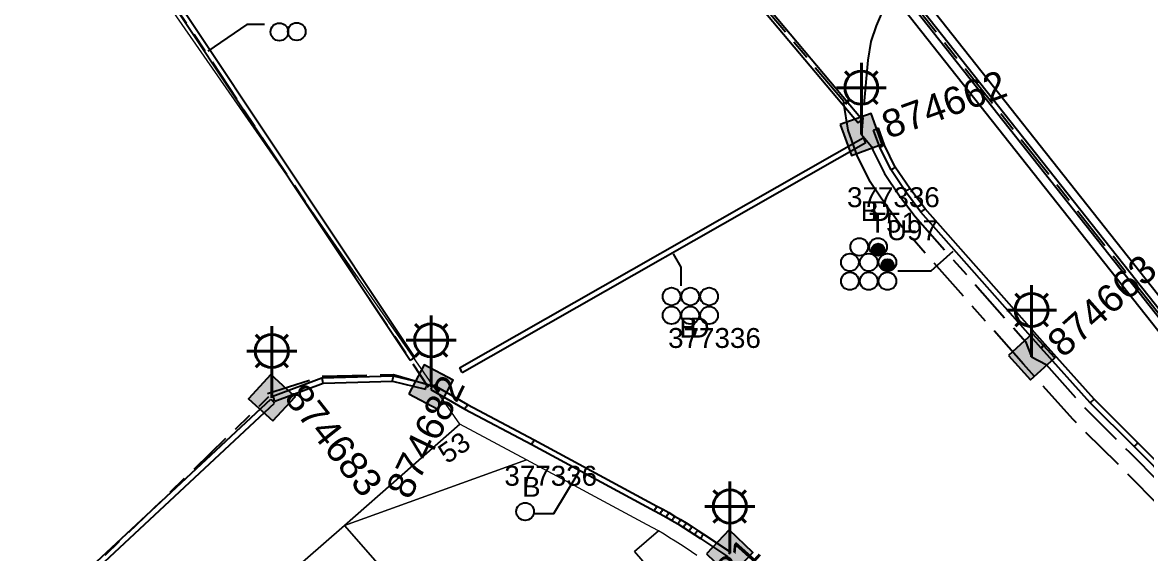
# Model space of a CAD drawing. Header units: metres. Extents: x 289087 to 291245, y 6227587 to 6229773.
# Drawn here: x 290215.8 to 290317.4, y 6228708.8 to 6228756.8 of the extents above; entities that cross this region are included whole.
import ezdxf
from ezdxf.enums import TextEntityAlignment as Align

# ---------------------------------------------------------------- set-up
doc = ezdxf.new("R2010")
doc.units = ezdxf.units.M
doc.linetypes.add('Cable Exist UG', pattern=[8.2, 4, -1.2, 1.8, -1.2])
for name, color, linetype in [('_User Ducts Config', 7, 'Continuous'), ('Duct_SP_EXT', 7, 'Continuous'), ('Equip_SP_SL_EXT', 7, 'Continuous'), ('Mains_HV_EXT', 7, 'Continuous'), ('Mains_SL_EXT', 7, 'Continuous'), ('Mains_TR_EXT', 7, 'Continuous'), ('SupportsUG_SP_LV_SL_EXT', 7, 'Continuous')]:
    doc.layers.add(name, color=color, linetype=linetype)
doc.layers.add('Cadastre Land Parcels_SP_EXT', color=9, linetype='Continuous', lineweight=5)
doc.layers.add('Cadastre Roads_SP_EXT', color=9, linetype='Continuous', lineweight=5)
doc.styles.add('COLUMN_LABEL', font='arial.ttf')
doc.styles.add('iecARIAL', font='arial.ttf', dxfattribs={"height": 2})
doc.styles.add('POLE_LABEL', font='arial.ttf')
doc.styles.get("Standard").update_dxf_attribs({"font": 'arial.ttf'})
doc.linetypes.add('Cable E UG', pattern='A,6,-0.5,["E",Standard,S=1.7,R=0,X=0.5,Y=-1],-2.9', length=9.4)
doc.linetypes.add('Cable P UG', pattern='A,6,-0.5,["P",Standard,S=1.7,R=0,X=0.5,Y=-1],-2.9', length=9.4)

# ---------------------------------------------------------------- blocks, each defined once
blk = doc.blocks.new('COLUMN_EXT')
blk.add_hatch(color=256).paths.add_polyline_path([(-1.49, 1.48), (-1.49, -1.49), (1.48, -1.49), (1.48, 1.48)])
blk.add_lwpolyline([(-1.49, -1.49), (1.48, -1.49), (1.48, 1.48), (-1.49, 1.48)], close=True)
for tag, height, style, flags, p in [('ASSET_NUM', 2.5, 'COLUMN_LABEL', 8, (2, 2)), ('STRUCTURE_PLANT_NUMBER', 0.2, 'POLE_LABEL', 9, (1.81, 0.03)), ('STREET_CODE', 0.2, 'COLUMN_LABEL', 9, (1.81, -0.2))]:
    blk.add_attdef(tag, text='', height=height, dxfattribs=dict(style=style, flags=flags)).set_placement(p, align=Align.MIDDLE_LEFT)
at = {"flags": 9}
for tag, p in [('COLUMN_TYPE', (1.81, -0.4)), ('OWNED_BY', (1.81, -0.6)), ('STATE', (1.81, -0.8)), ('USAGE', (1.81, -1)), ('STREETNAME', (1.81, -1.6)), ('SUBURB', (1.81, -1.8)), ('LEGEND', (1.81, -1.2)), ('LOCATION', (1.81, -1.4)), ('NOTES', (1.81, -2))]:
    blk.add_attdef(tag, text='', height=0.2, dxfattribs=at).set_placement(p, align=Align.MIDDLE_LEFT)
at = {"flags": 1}
blk.add_attdef('Z', (1.81, -2.35), '', height=0.2, dxfattribs=at)
blk = doc.blocks.new('DUCT_EXT')
blk.add_circle((0, 0.8), 0.8)
at = {"flags": 1}
blk.add_attdef('Z', (0, 0), '', height=0.2, dxfattribs=at)
at = {"flags": 9}
for tag, p in [('DUCT_CODE', (0, 0)), ('XSECT_TYPE', (0, -0.2)), ('STATE', (0, -0.6)), ('FB_REFERENCE', (0, -0.4)), ('NOTES', (0, -0.8))]:
    blk.add_attdef(tag, text='', height=0.2, dxfattribs=at).set_placement(p, align=Align.MIDDLE_LEFT)
blk = doc.blocks.new('SL_LANTERN_EXT')
at = {"lineweight": 40}
for p, q in [((0, 1.97), (0, 6.47)), ((-1.46, 5.68), (-1.06, 5.28)), ((1.46, 5.68), (1.06, 5.28)), ((-2.25, 4.22), (2.25, 4.22)), ((-1.46, 2.76), (-1.06, 3.16)), ((1.46, 2.76), (1.06, 3.16)), ((0, 0), (0, 2.72))]:
    blk.add_line(p, q, dxfattribs=at)
blk.add_circle((0, 4.22), 1.5, dxfattribs=at)
at = {"style": 'iecARIAL', "flags": 9}
blk.add_attdef('ASSET_NUM', (1.5, 1.5), '', height=2.5, dxfattribs=at)
for tag, p, height, flags in [('CONSTRUCTED_VOLTAGE', (0.98, -0.65), 0.2, 9), ('CONTROL_TYPE', (0.98, -0.85), 0.2, 9), ('LANTERN_PURPOSE', (0.98, -1.05), 0.2, 9), ('LNUMBER', (2.18, -3.25), 2.5, 8), ('OPERATING_VOLTAGE', (0.98, -1.65), 0.2, 9), ('ORIENTATION', (0.98, -1.85), 0.2, 9), ('OWNED_BY', (0.98, -2.05), 0.2, 9), ('LANTERN_TYPE', (0.98, -1.25), 0.2, 9), ('NO_PHASES', (0.98, -1.45), 0.2, 9), ('STATE', (0.98, -2.25), 0.2, 9), ('USAGE', (0.98, -2.45), 0.2, 9), ('CEXIST', (0.98, -2.65), 0.2, 9), ('CNEW', (0.98, -2.85), 0.2, 9), ('CNUMBER', (0.98, -3.05), 0.2, 9), ('CREMOVE', (0.98, -3.25), 0.2, 9), ('CREPLACE', (0.98, -3.45), 0.2, 9), ('LKINGHEIGHT', (0.98, -3.65), 0.2, 9), ('LBRACKET', (0.98, -3.85), 0.2, 9), ('LBRACKETVOCAB', (0.98, -4.05), 0.2, 9), ('LCATEGORY', (0.98, -4.25), 0.2, 9), ('LCHARGE1', (0.98, -4.45), 0.2, 9), ('LCHARGE1PERCENT', (0.98, -4.65), 0.2, 9), ('LCHARGE2', (0.98, -4.85), 0.2, 9), ('LCHARGE2PERCENT', (0.98, -5.05), 0.2, 9), ('LCHARGE3', (0.98, -5.25), 0.2, 9), ('LCHARGE3PERCENT', (0.98, -5.45), 0.2, 9), ('LEXIST', (0.98, -5.65), 0.2, 9), ('LLAMP', (0.98, -5.85), 0.2, 9), ('LLAMPVOCAB', (0.98, -6.05), 0.2, 9), ('LMAST', (0.98, -6.25), 0.2, 9), ('LMASTVOCAB', (0.98, -6.45), 0.2, 9), ('LNEW', (0.98, -6.65), 0.2, 9), ('LANTNUMBER', (0.98, -6.85), 0.2, 9), ('LOUTREACH', (0.98, -7.25), 0.2, 9), ('LOUTREACHVOCAB', (0.98, -7.45), 0.2, 9), ('LRATECODE', (0.98, -7.65), 0.2, 9), ('LREMOVE', (0.98, -7.85), 0.2, 9), ('LREPLACE', (0.98, -8.05), 0.2, 9), ('LTYPE', (0.98, -8.25), 0.2, 9), ('STREETNAME', (0.98, -9.25), 0.2, 9), ('LTYPEVOCAB', (0.98, -8.45), 0.2, 9), ('LEGEND', (0.98, -8.65), 0.2, 9), ('LOCATION', (0.98, -8.85), 0.2, 9), ('NOTES', (0.98, -9.05), 0.2, 9), ('SUBURB', (0.98, -9.45), 0.2, 1)]:
    blk.add_attdef(tag, p, '', height=height, dxfattribs=dict(flags=flags))
blk = doc.blocks.new('CABLE_LARGE_EXT')
h = blk.add_hatch(color=256)
edge = h.paths.add_edge_path()
edge.add_arc((0, 0.55), 0.55, 0, 360)
blk.add_circle((0, 0.55), 0.55)
at = {"flags": 1}
blk.add_attdef('Z', (0, 0), '', height=0.2, dxfattribs=at)
at = {"flags": 9}
for tag, p in [('COND_CODE', (0, 0)), ('STATE', (0, -0.4)), ('XSECT_SIZE', (0, -0.6)), ('FB_REFERENCE', (0, -0.2)), ('NOTES', (0, -0.8))]:
    blk.add_attdef(tag, text='', height=0.2, dxfattribs=at).set_placement(p, align=Align.MIDDLE_LEFT)

msp = doc.modelspace()

# ---------------------------------------------------------------- linework, layer by layer
at = {"layer": '_User Ducts Config'}
for points in [[(290237.66, 6228756.6), (290236.06, 6228756.6), (290232.51, 6228754.18)], [(290275.34, 6228732.95), (290275.34, 6228734.65), (290274.65, 6228735.85)], [(290275.34, 6228732.95), (290275.34, 6228734.65), (290274.65, 6228735.85)], [(290294.94, 6228734.32), (290297.94, 6228734.32), (290299.93, 6228736.09)], [(290262.13, 6228712.37), (290263.81, 6228712.37), (290266.01, 6228716.01)]]:
    msp.add_lwpolyline(points, dxfattribs=at)
at = {"layer": 'Cadastre Land Parcels_SP_EXT', "linetype": 'Continuous'}
for points in [[(290261.33, 6228717.21), (290255.32, 6228720.44), (290244.88, 6228711.28), (290261.33, 6228717.21)], [(290268.56, 6228698.38), (290275.25, 6228704.14), (290271.11, 6228708.94), (290273.27, 6228710.79), (290272.77, 6228711.07), (290272.26, 6228711.35), (290261.33, 6228717.21), (290244.88, 6228711.28), (290263.98, 6228689.48), (290264.64, 6228688.72), (290267.11, 6228688.37), (290268.56, 6228698.38)], [(290263.98, 6228689.48), (290244.88, 6228711.28), (290238.01, 6228705.28), (290257.12, 6228683.46), (290263.98, 6228689.48)]]:
    msp.add_lwpolyline(points, close=True, dxfattribs=at)
msp.add_lwpolyline([(290276.75, 6228708.56), (290276.26, 6228708.9), (290275.78, 6228709.23), (290275.28, 6228709.56), (290274.78, 6228709.87), (290274.28, 6228710.18), (290273.78, 6228710.49), (290273.27, 6228710.79), (290271.11, 6228708.94), (290275.25, 6228704.14)], dxfattribs=at)
at = {"layer": 'Cadastre Roads_SP_EXT', "linetype": 'Continuous'}
msp.add_lwpolyline([(290152.58, 6228632.98), (290161.1, 6228638.96), (290167.21, 6228643.24), (290169.48, 6228645.23), (290176.39, 6228651.29), (290183.3, 6228657.34), (290191.81, 6228664.79), (290200.32, 6228672.25), (290207.23, 6228678.3), (290214.13, 6228684.35), (290215.09, 6228685.2), (290222.64, 6228691.81), (290231.15, 6228699.26), (290238.01, 6228705.28), (290244.88, 6228711.28), (290255.32, 6228720.44), (290212.53, 6228782.01), (290185.5, 6228756.19), (290185.22, 6228755.92), (290180.71, 6228751.61), (290128.37, 6228701.6)], dxfattribs=at)
at = {"layer": 'Duct_SP_EXT'}
for p, q in [((290323.26, 6228724.09), (290244.86, 6228823.21)), ((290323.64, 6228724.39), (290245.24, 6228823.51)), ((290241.95, 6228806.38), (290291.34, 6228747.7)), ((290242.32, 6228806.69), (290291.71, 6228748.01)), ((290219.15, 6228773.82), (290250.83, 6228726.22)), ((290219.57, 6228774.06), (290251.23, 6228726.49)), ((290291.71, 6228748.01), (290291.53, 6228747.86)), ((290291.34, 6228747.7), (290291.53, 6228747.86)), ((290292.73, 6228747.03), (290292.95, 6228747.12)), ((290293.29, 6228745.49), (290292.73, 6228747.03)), ((290293.18, 6228747.2), (290292.95, 6228747.12)), ((290293.73, 6228745.67), (290293.18, 6228747.2)), ((290255.27, 6228725.54), (290291.78, 6228746.35)), ((290255.51, 6228725.13), (290292.02, 6228745.93)), ((290291.78, 6228746.35), (290291.9, 6228746.14)), ((290292.02, 6228745.93), (290291.9, 6228746.14)), ((290293.29, 6228745.49), (290293.51, 6228745.58)), ((290294.28, 6228743.46), (290293.29, 6228745.49)), ((290293.73, 6228745.67), (290293.51, 6228745.58)), ((290294.7, 6228743.7), (290293.73, 6228745.67)), ((290294.28, 6228743.46), (290294.49, 6228743.58)), ((290295.63, 6228741.49), (290294.28, 6228743.46)), ((290294.7, 6228743.7), (290294.49, 6228743.58)), ((290296.02, 6228741.77), (290294.7, 6228743.7)), ((290295.63, 6228741.49), (290295.82, 6228741.63)), ((290297.01, 6228739.63), (290295.63, 6228741.49)), ((290296.02, 6228741.77), (290295.82, 6228741.63)), ((290297.39, 6228739.93), (290296.02, 6228741.77)), ((290297.39, 6228739.93), (290297.2, 6228739.78)), ((290308.22, 6228727.68), (290297.39, 6228739.93)), ((290297.01, 6228739.63), (290297.2, 6228739.78)), ((290307.86, 6228727.36), (290297.01, 6228739.63)), ((290308.22, 6228727.68), (290308.04, 6228727.52)), ((290308.22, 6228727.68), (290308.04, 6228727.52)), ((290308.26, 6228727.64), (290308.08, 6228727.48)), ((290308.26, 6228727.64), (290308.22, 6228727.68)), ((290312.67, 6228722.71), (290308.26, 6228727.64)), ((290307.86, 6228727.36), (290308.04, 6228727.52)), ((290307.86, 6228727.36), (290308.04, 6228727.52)), ((290307.9, 6228727.32), (290307.86, 6228727.36)), ((290307.9, 6228727.32), (290308.08, 6228727.48)), ((290312.32, 6228722.38), (290307.9, 6228727.32)), ((290250.83, 6228726.22), (290251.03, 6228726.36)), ((290251.23, 6228726.49), (290251.03, 6228726.36)), ((290238.41, 6228722.97), (290242.84, 6228724.63)), ((290242.84, 6228724.63), (290249.28, 6228724.82)), ((290242.84, 6228724.63), (290242.89, 6228724.39)), ((290249.23, 6228724.33), (290249.26, 6228724.58)), ((290249.28, 6228724.82), (290249.26, 6228724.58)), ((290249.28, 6228724.82), (290252.34, 6228724.08)), ((290255.27, 6228725.54), (290255.39, 6228725.33)), ((290255.51, 6228725.13), (290255.39, 6228725.33)), ((290238.58, 6228722.52), (290242.94, 6228724.15)), ((290242.94, 6228724.15), (290242.89, 6228724.39)), ((290242.94, 6228724.15), (290249.23, 6228724.33)), ((290249.23, 6228724.33), (290252.22, 6228723.61)), ((290252.22, 6228723.61), (290252.28, 6228723.84)), ((290252.34, 6228724.08), (290252.28, 6228723.84)), ((290252.69, 6228723.59), (290252.82, 6228723.79)), ((290252.69, 6228723.59), (290255.76, 6228721.81)), ((290252.94, 6228724), (290252.82, 6228723.79)), ((290252.94, 6228724), (290256, 6228722.22)), ((290189.35, 6228677.14), (290238.23, 6228722.71)), ((290238.23, 6228722.71), (290238.4, 6228722.53)), ((290238.56, 6228722.35), (290238.4, 6228722.53)), ((290238.41, 6228722.97), (290238.49, 6228722.74)), ((290238.58, 6228722.52), (290238.49, 6228722.74)), ((290312.32, 6228722.38), (290312.5, 6228722.54)), ((290312.67, 6228722.71), (290312.5, 6228722.54)), ((290316.64, 6228718.76), (290312.67, 6228722.71)), ((290189.67, 6228676.78), (290238.56, 6228722.35)), ((290255.76, 6228721.81), (290255.88, 6228722.01)), ((290255.76, 6228721.81), (290255.77, 6228721.8)), ((290255.77, 6228721.8), (290255.88, 6228722.01)), ((290255.77, 6228721.8), (290261.82, 6228718.61)), ((290256, 6228722.22), (290255.88, 6228722.01)), ((290256, 6228722.22), (290255.88, 6228722.01)), ((290256, 6228722.22), (290256, 6228722.22)), ((290256, 6228722.22), (290262.04, 6228719.04)), ((290316.3, 6228718.42), (290312.32, 6228722.38)), ((290261.82, 6228718.61), (290261.93, 6228718.83)), ((290261.82, 6228718.61), (290272.91, 6228712.61)), ((290262.04, 6228719.04), (290261.93, 6228718.83)), ((290262.04, 6228719.04), (290273.14, 6228713.04)), ((290316.3, 6228718.42), (290316.47, 6228718.59)), ((290316.64, 6228718.76), (290316.47, 6228718.59)), ((290320.36, 6228714.99), (290316.64, 6228718.76)), ((290320.03, 6228714.65), (290316.3, 6228718.42)), ((290272.91, 6228712.61), (290273.02, 6228712.82)), ((290272.91, 6228712.61), (290273.44, 6228712.33)), ((290273.14, 6228713.04), (290273.02, 6228712.82)), ((290273.14, 6228713.04), (290273.67, 6228712.75)), ((290273.44, 6228712.33), (290273.56, 6228712.54)), ((290273.67, 6228712.75), (290273.56, 6228712.54)), ((290273.67, 6228712.75), (290274.21, 6228712.45)), ((290274.21, 6228712.45), (290274.09, 6228712.24)), ((290274.21, 6228712.45), (290274.74, 6228712.14)), ((290273.44, 6228712.33), (290273.97, 6228712.03)), ((290273.97, 6228712.03), (290274.09, 6228712.24)), ((290273.97, 6228712.03), (290274.5, 6228711.73)), ((290274.5, 6228711.73), (290274.62, 6228711.93)), ((290274.5, 6228711.73), (290275.02, 6228711.42)), ((290274.74, 6228712.14), (290274.62, 6228711.93)), ((290274.74, 6228712.14), (290275.27, 6228711.83)), ((290275.02, 6228711.42), (290275.14, 6228711.62)), ((290275.02, 6228711.42), (290275.54, 6228711.1)), ((290275.27, 6228711.83), (290275.14, 6228711.62)), ((290275.27, 6228711.83), (290275.79, 6228711.51)), ((290275.79, 6228711.51), (290275.66, 6228711.3)), ((290275.79, 6228711.51), (290276.31, 6228711.18)), ((290275.54, 6228711.1), (290275.66, 6228711.3)), ((290275.54, 6228711.1), (290276.05, 6228710.77)), ((290276.05, 6228710.77), (290276.18, 6228710.97)), ((290276.05, 6228710.77), (290276.56, 6228710.44)), ((290276.31, 6228711.18), (290276.18, 6228710.97)), ((290276.31, 6228711.18), (290276.83, 6228710.84)), ((290276.56, 6228710.44), (290276.7, 6228710.64)), ((290276.56, 6228710.44), (290277.07, 6228710.1)), ((290276.83, 6228710.84), (290276.7, 6228710.64)), ((290276.83, 6228710.84), (290277.34, 6228710.5)), ((290277.34, 6228710.5), (290277.2, 6228710.3)), ((290277.34, 6228710.5), (290279.77, 6228708.9)), ((290277.07, 6228710.1), (290277.2, 6228710.3)), ((290277.07, 6228710.1), (290279.51, 6228708.49)), ((290279.77, 6228708.9), (290279.64, 6228708.7))]:
    msp.add_line(p, q, dxfattribs=at)
at = {"layer": 'Mains_HV_EXT', "linetype": 'Cable P UG'}
msp.add_lwpolyline([(290245.84, 6228823.97), (290324.23, 6228724.87), (290343.43, 6228701.46), (290372.27, 6228687.19), (290390.78, 6228681.13), (290415.71, 6228676.27), (290436.93, 6228664.48), (290473.55, 6228655.67), (290477.44, 6228654.71)], dxfattribs=at)
at = {"layer": 'Mains_HV_EXT', "linetype": 'Cable E UG'}
msp.add_lwpolyline([(290244.26, 6228822.74), (290322.67, 6228723.61), (290342.15, 6228699.86), (290371.51, 6228685.33), (290390.28, 6228679.19), (290415.02, 6228674.37), (290436.2, 6228662.6), (290473.09, 6228653.72), (290476.96, 6228652.77)], dxfattribs=at)
at = {"layer": 'Mains_HV_EXT', "linetype": 'Cable Exist UG'}
msp.add_lwpolyline([(290318.53, 6228713.09), (290314.78, 6228716.89), (290310.75, 6228720.89), (290306.29, 6228725.88), (290295.33, 6228738.26), (290293.87, 6228740.23), (290292.41, 6228742.37), (290292.05, 6228743.1), (290292.05, 6228743.1), (290291.29, 6228744.64), (290290.43, 6228747.04), (290290.05, 6228749.44), (290290.04, 6228749.62), (290245.84, 6228802.14)], dxfattribs=at)
at = {"layer": 'Mains_SL_EXT', "linetype": 'Cable Exist UG'}
for points in [[(290303.19, 6228775.79), (290302.61, 6228774.87), (290300.66, 6228771.28), (290298.37, 6228767.08), (290293.73, 6228758.22), (290292.97, 6228756.47), (290292.48, 6228755.04), (290292.21, 6228753.35), (290291.63, 6228746.65)], [(290219.29, 6228773.7), (290252.45, 6228723.8)], [(290291.63, 6228746.65), (290292.56, 6228745.56), (290292.56, 6228745.56), (290292.68, 6228745.23), (290293.71, 6228743.12), (290295.09, 6228741.1), (290296.5, 6228739.21), (290306.48, 6228727.92), (290307.03, 6228726.55)], [(290307.03, 6228726.55), (290308.33, 6228725.84), (290308.33, 6228725.84), (290311.84, 6228721.92), (290315.84, 6228717.95), (290319.57, 6228714.17), (290323.2, 6228710.88), (290327.27, 6228707.55), (290334.72, 6228701.65), (290340.12, 6228698.01), (290341.01, 6228696.8)], [(290237.91, 6228723.23), (290242.9, 6228724.79), (290249.31, 6228724.94), (290252.73, 6228723.94)], [(290190.02, 6228676.48), (290238.05, 6228722.94)]]:
    msp.add_lwpolyline(points, dxfattribs=at)
at = {"layer": 'Mains_TR_EXT', "linetype": 'Cable Exist UG'}
msp.add_lwpolyline([(290245.05, 6228823.36), (290323.45, 6228724.24), (290342.79, 6228700.66), (290371.89, 6228686.26), (290390.53, 6228680.16), (290415.37, 6228675.32), (290436.57, 6228663.54), (290473.32, 6228654.69), (290477.2, 6228653.74)], dxfattribs=at)

# ---------------------------------------------------------------- block references
at = {"layer": '_User Ducts Config'}
for p, rotation in [((290238.19, 6228755.91), 270.4244054213377), ((290239.76, 6228755.94), 270.4244054213377), ((290273.66, 6228731.99), 269.9999999999998), ((290275.36, 6228731.99), 269.9999999999998), ((290277.06, 6228731.99), 269.9999999999998), ((290273.66, 6228730.29), 269.9999999999998), ((290275.36, 6228730.29), 269.9999999999998), ((290277.06, 6228730.29), 269.9999999999998)]:
    msp.add_blockref('DUCT_EXT', p, dxfattribs=dict(at, rotation=rotation))
for name, p in [('DUCT_EXT', (290291.44, 6228735.68)), ('DUCT_EXT', (290293.14, 6228735.68)), ('CABLE_LARGE_EXT', (290293.14, 6228735.68)), ('DUCT_EXT', (290290.59, 6228734.28)), ('DUCT_EXT', (290292.29, 6228734.28)), ('DUCT_EXT', (290293.99, 6228734.28)), ('CABLE_LARGE_EXT', (290293.99, 6228734.28)), ('DUCT_EXT', (290290.59, 6228732.58)), ('DUCT_EXT', (290292.29, 6228732.58)), ('DUCT_EXT', (290293.99, 6228732.58)), ('DUCT_EXT', (290261.22, 6228711.74))]:
    msp.add_blockref(name, p, dxfattribs=at)
at = {"layer": 'Equip_SP_SL_EXT'}
for p in [(290291.63, 6228746.65), (290307.03, 6228726.55), (290252.72, 6228723.81), (290238.31, 6228722.84), (290279.73, 6228708.78)]:
    msp.add_blockref('SL_LANTERN_EXT', p, dxfattribs=at)
at = {"layer": 'SupportsUG_SP_LV_SL_EXT'}
ref = msp.add_blockref('COLUMN_EXT', (290291.63, 6228746.65), dxfattribs=dict(at, rotation=289.817152588871))
ref.add_attrib('ASSET_NUM', '874662', dxfattribs={"layer": '0', "height": 2.5, "rotation": 19.8172, "style": 'COLUMN_LABEL'}).set_placement((290293.63, 6228747.4), align=Align.MIDDLE_LEFT)
ref = msp.add_blockref('COLUMN_EXT', (290307.03, 6228726.55), dxfattribs=dict(at, rotation=312.3637473304436))
ref.add_attrib('ASSET_NUM', '874663', dxfattribs={"layer": '0', "height": 2.5, "rotation": 41.6627, "style": 'COLUMN_LABEL'}).set_placement((290309.03, 6228727.3), align=Align.MIDDLE_LEFT)
ref = msp.add_blockref('COLUMN_EXT', (290252.72, 6228723.81), dxfattribs=dict(at, rotation=332.0490307580727))
ref.add_attrib('ASSET_NUM', '874682', dxfattribs={"layer": '0', "height": 2.5, "rotation": 64.3443, "style": 'COLUMN_LABEL'}).set_placement((290254.72, 6228724.56), align=Align.MIDDLE_RIGHT)
ref = msp.add_blockref('COLUMN_EXT', (290238.31, 6228722.84), dxfattribs=dict(at, rotation=47.60256215431284))
ref.add_attrib('ASSET_NUM', '874683', dxfattribs={"layer": '0', "height": 2.5, "rotation": 308.217, "style": 'COLUMN_LABEL'}).set_placement((290240.31, 6228723.59), align=Align.MIDDLE_LEFT)
ref = msp.add_blockref('COLUMN_EXT', (290279.73, 6228708.78), dxfattribs=dict(at, rotation=316.397181188299))
ref.add_attrib('ASSET_NUM', '874681', dxfattribs={"layer": '0', "height": 2.5, "rotation": 48.1221, "style": 'COLUMN_LABEL'}).set_placement((290281.73, 6228709.53), align=Align.MIDDLE_RIGHT)

# ---------------------------------------------------------------- texts
at = {"layer": '_User Ducts Config'}
for s, p in [('377336', (290290.33, 6228740.07)), ('B', (290291.56, 6228738.81)), ('D', (290292.46, 6228738.81)), ('T51', (290292.33, 6228737.77)), ('U97', (290293.94, 6228737.08)), ('B', (290275.18, 6228728.28)), ('D', (290276.08, 6228728.28)), ('377336', (290274.15, 6228727.34)), ('377336', (290259.34, 6228714.88)), ('B', (290260.94, 6228713.88))]:
    msp.add_text(s, height=1.8, dxfattribs=at).set_placement(p)
at = {"layer": 'Cadastre Land Parcels_SP_EXT'}
msp.add_text('53', height=1.8, rotation=34.8007, dxfattribs=at).set_placement((290254.16, 6228716.8))

doc.saveas('drawing.dxf')
